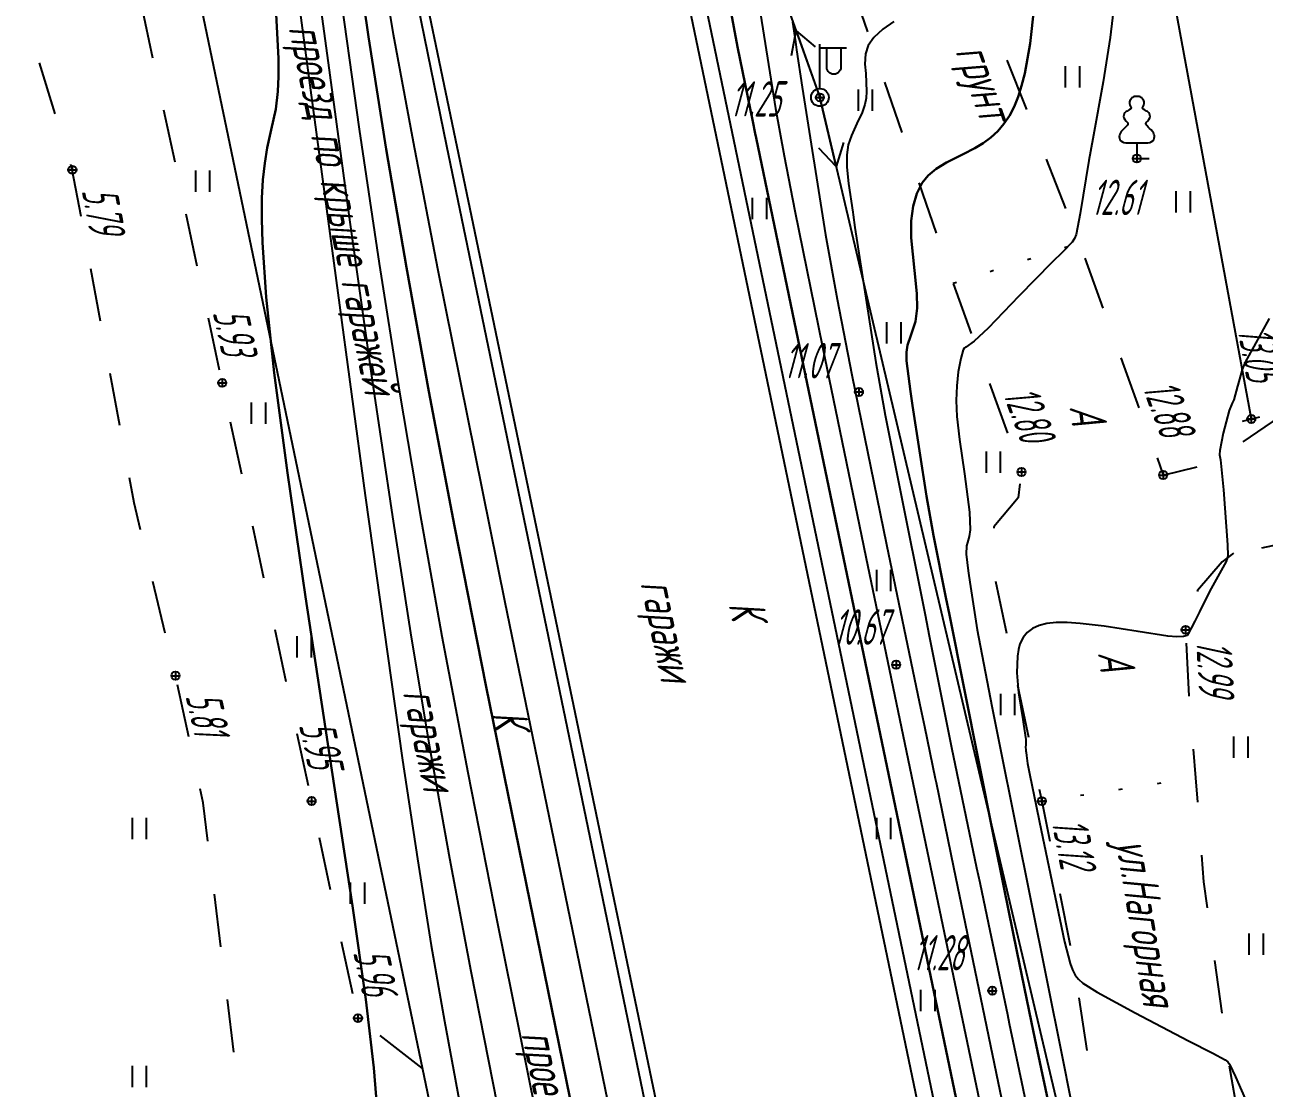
# Model space of a CAD drawing. Extents: x 1233805 to 1234355, y 654698 to 655114.
# Drawn here: x 1234150.65 to 1234185.61, y 654875.75 to 654905.77 of the extents above; entities that cross this region are included whole.
import ezdxf

# ---------------------------------------------------------------- set-up
doc = ezdxf.new("R2010")
doc.units = 0
doc.linetypes.add('ИИDash_15_15', pattern=[3, 1.5, -1.5])
doc.linetypes.add('ИИDot', pattern=[1, 0, -1])
for name, color, linetype, lineweight in [('ИИ_ГОРИЗОНТАЛИ_ОСН', 32, 'Continuous', 25), ('ИИ_ГОРИЗОНТАЛИ_УТОЛЩ', 32, 'Continuous', 30), ('ИИ_ДОРОГИ_АД', 7, 'Continuous', 25), ('ИИ_ЛЭП_НН', 250, 'Continuous', 25), ('ИИ_ОГРАДЫ', 7, 'Continuous', 25), ('ИИ_ОТМЕТКИ', 7, 'Continuous', 25), ('ИИ_СТРОЕНИЕ', 7, 'Continuous', 25), ('ИИ_УГОДЬЯ', 7, 'Continuous', 25)]:
    doc.layers.add(name, color=color, linetype=linetype, lineweight=lineweight)
doc.styles.add('VNIPISIMPLEXCUR', font='simplex.shx', dxfattribs={"width": 0.8, "oblique": 15})
doc.styles.add('ГОСТ 2.304 КУРСИВ', font='cs_gost2304.shx', dxfattribs={"oblique": 15})
doc.linetypes.add('ИИ054741_6', pattern='A,2,-0.5,[35,3dservice.shx,S=1,R=0,X=0,Y=0],-0.5,2', length=5)

# ---------------------------------------------------------------- blocks, each defined once
blk = doc.blocks.new('ИИ05401')
at = {"color": 0, "linetype": 'Continuous', "lineweight": 25}
for points in [[(-0.4, 1.2), (-0.4, 0)], [(0.4, 1.2), (0.4, 0)]]:
    blk.add_lwpolyline(points, dxfattribs=at)
blk = doc.blocks.new('ИИ053881')
at = {"color": 0, "linetype": 'Continuous', "lineweight": 25}
blk.add_lwpolyline([(0, 0.875), (0.129, 0.876), (0.342, 0.878), (0.479, 0.882), (0.614, 0.891), (0.726, 0.907), (0.816, 0.94), (0.906, 1), (0.956, 1.071), (0.983, 1.151), (0.991, 1.231), (0.986, 1.295), (0.963, 1.379), (0.932, 1.445), (0.884, 1.516), (0.798, 1.61), (0.719, 1.692), (0.646, 1.766), (0.575, 1.842), (0.536, 1.889), (0.511, 1.929), (0.501, 1.967), (0.504, 1.992), (0.518, 2.017), (0.545, 2.049), (0.608, 2.115), (0.679, 2.198), (0.732, 2.29), (0.745, 2.372), (0.736, 2.444), (0.709, 2.515), (0.672, 2.575), (0.633, 2.617), (0.596, 2.646), (0.548, 2.678), (0.495, 2.709), (0.408, 2.76), (0.363, 2.789), (0.336, 2.812), (0.324, 2.831), (0.321, 2.846), (0.325, 2.865), (0.335, 2.89), (0.353, 2.928), (0.372, 2.968), (0.4, 3.034), (0.413, 3.103), (0.412, 3.19), (0.398, 3.247), (0.363, 3.319), (0.32, 3.377), (0.284, 3.414), (0.246, 3.444), (0.181, 3.476), (0.125, 3.489), (0.07, 3.496), (0, 3.5), (-0.07, 3.496), (-0.125, 3.489), (-0.181, 3.476), (-0.246, 3.444), (-0.284, 3.414), (-0.32, 3.377), (-0.363, 3.319), (-0.398, 3.247), (-0.412, 3.19), (-0.413, 3.103), (-0.4, 3.034), (-0.372, 2.968), (-0.353, 2.928), (-0.335, 2.89), (-0.325, 2.865), (-0.321, 2.846), (-0.324, 2.831), (-0.336, 2.812), (-0.363, 2.789), (-0.408, 2.76), (-0.495, 2.709), (-0.548, 2.678), (-0.596, 2.646), (-0.633, 2.617), (-0.672, 2.575), (-0.709, 2.515), (-0.736, 2.444), (-0.745, 2.372), (-0.732, 2.29), (-0.679, 2.198), (-0.608, 2.115), (-0.545, 2.049), (-0.518, 2.017), (-0.504, 1.992), (-0.501, 1.967), (-0.511, 1.929), (-0.536, 1.889), (-0.575, 1.842), (-0.646, 1.766), (-0.719, 1.692), (-0.798, 1.61), (-0.884, 1.516), (-0.932, 1.445), (-0.963, 1.379), (-0.986, 1.295), (-0.991, 1.231), (-0.983, 1.151), (-0.956, 1.071), (-0.906, 1), (-0.816, 0.94), (-0.726, 0.907), (-0.614, 0.891), (-0.479, 0.882), (-0.342, 0.878), (-0.129, 0.876)], close=True, dxfattribs=at)
blk.add_lwpolyline([(0, 0.875), (0, 0), (0.7, 0)], dxfattribs=at)
blk = doc.blocks.new('ИИ0511015')
at = {"linetype": 'Continuous', "lineweight": 25}
blk.add_hatch(color=0, dxfattribs=at).paths.add_polyline_path([(-0.05, 0, 1), (0.05, 0, 1)])
at = {"color": 0, "linetype": 'Continuous', "lineweight": 25, "flags": 128}
for points in [[(0, 0.5), (0, 3)], [(0, 2.806), (1.5, 2.806)], [(1.184, 2.806), (1.184, 1.706), (1.174, 1.617), (1.144, 1.532), (1.096, 1.456), (1.033, 1.393), (0.957, 1.345), (0.873, 1.316), (0.784, 1.306), (0.695, 1.316), (0.61, 1.345), (0.534, 1.393), (0.471, 1.456), (0.423, 1.532), (0.394, 1.617), (0.384, 1.706), (0.384, 2.806)]]:
    blk.add_lwpolyline(points, dxfattribs=at)
at = {"color": 0, "linetype": 'Continuous', "lineweight": 25}
for radius in [0.5, 0.05]:
    blk.add_circle((0, 0), radius, dxfattribs=at)
blk = doc.blocks.new('ИИ051144')
at = {"color": 0, "linetype": 'Continuous', "lineweight": 25, "flags": 128}
for points in [[(2.775, 0.707), (4, 0), (2.775, -0.707)], [(4, 0), (0, 0)]]:
    blk.add_lwpolyline(points, dxfattribs=at)
blk = doc.blocks.new('PICKET')
at = {"color": 0, "linetype": 'Continuous', "lineweight": 25}
for p, q in [((-0.23, 0), (0.23, 0)), ((0, 0.23), (0, -0.23))]:
    blk.add_line(p, q, dxfattribs=at)
blk.add_circle((0, 0), 0.23, dxfattribs=at)
at = {"color": 0, "linetype": 'Continuous', "style": 'VNIPISIMPLEXCUR', "oblique": 15, "width": 0.8}
blk.add_attdef('OTMETKA', (1.25, 0.3), '', height=2, dxfattribs=at)
at = {"color": 8, "linetype": 'Continuous', "style": 'VNIPISIMPLEXCUR', "oblique": 15, "width": 0.8, "flags": 1}
blk.add_attdef('NOMER', (1.25, -2.7), '', height=2, dxfattribs=at)

msp = doc.modelspace()

# ---------------------------------------------------------------- linework, layer by layer
at = {"layer": 'ИИ_ГОРИЗОНТАЛИ_ОСН', "flags": 128}
for points, elevation in [([(1234161.199, 654908.948), (1234162.539, 654902.353), (1234168.34, 654874.394)], 9), ([(1234169.383, 654908.598), (1234170.941, 654901.081), (1234176.397, 654874.882)], 9.5), ([(1234160.611, 654908.025), (1234161.043, 654905.502), (1234161.602, 654902.459), (1234162.291, 654898.885), (1234164.185, 654889.474), (1234167.209, 654874.801)], 8.5), ([(1234158.83, 654907.449), (1234159.064, 654905.727), (1234159.819, 654900.199), (1234160.441, 654895.796), (1234161.018, 654891.88), (1234161.549, 654888.48), (1234162.066, 654885.383), (1234162.626, 654882.244), (1234163.226, 654879.059), (1234163.971, 654875.279)], 7), ([(1234159.451, 654907.33), (1234160.081, 654902.825), (1234160.642, 654899.033), (1234161.215, 654895.401), (1234161.797, 654891.949), (1234162.416, 654888.506), (1234163.143, 654884.667), (1234163.974, 654880.444), (1234165.048, 654875.135)], 7.5), ([(1234171.336, 654906.489), (1234171.826, 654903.407), (1234172.065, 654902.064), (1234172.367, 654900.517), (1234173.149, 654896.681), (1234174.373, 654890.75), (1234175.803, 654883.877), (1234176.882, 654878.703), (1234177.914, 654873.757)], 10.5), ([(1234181.398, 654906.53), (1234181.265, 654905.41), (1234181.069, 654904.155), (1234180.777, 654902.55), (1234180.663, 654901.939), (1234180.415, 654900.442), (1234180.307, 654899.849), (1234180.261, 654899.731), (1234180.197, 654899.63), (1234179.927, 654899.354), (1234179.616, 654899.054), (1234178.693, 654898.103), (1234177.82, 654897.201), (1234177.426, 654896.833), (1234177.193, 654896.672), (1234177.184, 654896.668), (1234177.143, 654896.641), (1234177.115, 654896.596), (1234177.049, 654896.351), (1234176.977, 654895.97), (1234176.936, 654895.58), (1234176.925, 654895.16), (1234176.943, 654894.713), (1234177.012, 654894.058), (1234177.152, 654893.089), (1234177.3, 654892.011), (1234177.313, 654891.51), (1234177.29, 654891.327), (1234177.242, 654891.155), (1234177.214, 654891.064), (1234177.2, 654890.824), (1234177.259, 654890.353), (1234177.269, 654890.287), (1234177.306, 654890.032), (1234177.51, 654888.688), (1234177.93, 654886.533), (1234178.148, 654885.452), (1234179.914, 654876.642), (1234180.384, 654874.275)], 12.5), ([(1234158.393, 654906.245), (1234158.704, 654903.924), (1234160.249, 654892.482), (1234161.302, 654885.012), (1234161.722, 654882.223), (1234162.114, 654879.775), (1234162.482, 654877.641), (1234162.898, 654875.401)], 6.5), ([(1234172.307, 654905.843), (1234172.389, 654905.285), (1234172.421, 654905.061), (1234172.578, 654904.006), (1234173.238, 654899.839), (1234173.562, 654898.027), (1234173.981, 654895.886), (1234174.957, 654891.097), (1234175.891, 654886.619), (1234176.03, 654885.959), (1234176.333, 654884.496), (1234176.357, 654884.381), (1234176.848, 654881.994), (1234178.109, 654875.903), (1234179.649, 654868.514)], 11), ([(1234175.163, 654905.861), (1234174.854, 654905.643), (1234174.599, 654905.41), (1234174.439, 654905.183), (1234174.361, 654904.948), (1234174.349, 654904.655), (1234174.369, 654904.389), (1234174.395, 654903.887), (1234174.381, 654903.695), (1234174.349, 654903.522), (1234174.27, 654903.29), (1234174.122, 654902.978), (1234173.964, 654902.641), (1234173.878, 654902.382), (1234173.836, 654902.095), (1234173.839, 654901.747), (1234173.887, 654901.285), (1234174.003, 654900.475), (1234174.013, 654900.405), (1234174.066, 654900.048), (1234174.654, 654896.234), (1234174.919, 654894.746), (1234175.272, 654892.962), (1234175.31, 654892.775), (1234176.044, 654889.111), (1234176.161, 654888.518), (1234176.793, 654885.369), (1234177.499, 654881.975), (1234177.587, 654881.555), (1234177.831, 654880.385), (1234177.943, 654879.846), (1234178.365, 654877.831), (1234178.419, 654877.574), (1234178.801, 654875.753), (1234180.102, 654869.5)], 11.5), ([(1234185.756, 654897.476), (1234185.315, 654896.683), (1234185.279, 654896.62), (1234185.075, 654896.249), (1234184.986, 654896.041), (1234184.864, 654895.593), (1234184.857, 654895.563), (1234184.751, 654895.183), (1234184.708, 654895.085), (1234184.623, 654894.876), (1234184.453, 654894.238), (1234184.362, 654893.754), (1234184.352, 654893.634), (1234184.353, 654893.63), (1234184.375, 654893.488), (1234184.463, 654892.644), (1234184.579, 654891.092), (1234184.585, 654890.776), (1234184.561, 654890.656), (1234184.541, 654890.622), (1234184.442, 654890.452), (1234184.068, 654889.768), (1234183.784, 654889.197), (1234183.653, 654888.933), (1234183.553, 654888.741), (1234183.488, 654888.61), (1234183.487, 654888.605), (1234183.435, 654888.534), (1234183.331, 654888.498), (1234183.15, 654888.49), (1234182.889, 654888.511), (1234182.053, 654888.64), (1234181.099, 654888.79), (1234180.422, 654888.871), (1234180.05, 654888.895), (1234179.741, 654888.893), (1234179.48, 654888.865), (1234179.259, 654888.81), (1234179.074, 654888.727), (1234178.924, 654888.614), (1234178.807, 654888.47), (1234178.722, 654888.294), (1234178.677, 654888.132), (1234178.648, 654887.943), (1234178.635, 654887.478), (1234178.684, 654886.907), (1234178.798, 654886.159), (1234178.821, 654886.023), (1234178.883, 654885.595), (1234178.884, 654885.414), (1234178.882, 654885.405), (1234178.89, 654885.278), (1234178.897, 654885.228), (1234178.908, 654885.138), (1234178.937, 654884.915), (1234179.003, 654884.586), (1234179.182, 654883.718), (1234179.277, 654883.256), (1234179.982, 654879.886), (1234180.137, 654879.273), (1234180.205, 654879.089), (1234180.281, 654878.945), (1234180.374, 654878.826), (1234180.493, 654878.717), (1234180.898, 654878.461), (1234181.97, 654877.877), (1234183.477, 654877.085), (1234184.159, 654876.736), (1234184.513, 654876.551), (1234184.585, 654876.497), (1234184.637, 654876.428), (1234184.798, 654876.073), (1234184.798, 654876.072), (1234185.245, 654875.069)], 13)]:
    msp.add_lwpolyline(points, dxfattribs=dict(at, elevation=elevation))
at = {"layer": 'ИИ_ГОРИЗОНТАЛИ_УТОЛЩ', "flags": 128}
for points, elevation in [([(1234159.843, 654908.888), (1234160.347, 654905.424), (1234160.845, 654902.259), (1234161.41, 654898.921), (1234162.044, 654895.417), (1234162.767, 654891.62), (1234163.663, 654887.077), (1234166.126, 654874.979)], 8), ([(1234170.414, 654906.975), (1234170.754, 654905.148), (1234171.185, 654903.036), (1234171.254, 654902.7), (1234171.279, 654902.576), (1234172.657, 654895.915), (1234176.1, 654879.38), (1234177.835, 654871.065)], 10), ([(1234179.12, 654906.267), (1234179.006, 654905.243), (1234178.857, 654904.394), (1234178.769, 654904.041), (1234178.672, 654903.736), (1234178.557, 654903.453), (1234178.422, 654903.197), (1234178.268, 654902.968), (1234178.093, 654902.763), (1234177.902, 654902.586), (1234177.687, 654902.426), (1234177.445, 654902.282), (1234177.121, 654902.119), (1234177.102, 654902.11), (1234176.653, 654901.884), (1234176.359, 654901.704), (1234176.131, 654901.514), (1234175.958, 654901.303), (1234175.808, 654901.008), (1234175.708, 654900.65), (1234175.656, 654900.231), (1234175.655, 654899.751), (1234175.742, 654898.835), (1234175.811, 654898.181), (1234175.824, 654897.766), (1234175.775, 654897.389), (1234175.643, 654897), (1234175.546, 654896.723), (1234175.517, 654896.526), (1234175.52, 654896.285), (1234175.631, 654895.415), (1234175.641, 654895.346), (1234175.688, 654895.025), (1234176.082, 654892.461), (1234176.282, 654891.35), (1234176.631, 654889.6), (1234176.729, 654889.114), (1234177.979, 654882.877), (1234178.277, 654881.378), (1234178.629, 654879.619), (1234179.049, 654877.602), (1234179.144, 654877.152), (1234179.358, 654876.126), (1234179.43, 654875.779), (1234179.603, 654874.959)], 12), ([(1234157.741, 654906.064), (1234157.807, 654904.814), (1234157.808, 654904.307), (1234157.788, 654903.88), (1234157.725, 654903.386), (1234157.6, 654902.805), (1234157.487, 654902.297), (1234157.414, 654901.861), (1234157.364, 654901.391), (1234157.336, 654900.877), (1234157.331, 654900.285), (1234157.348, 654899.626), (1234157.455, 654898.081), (1234157.686, 654895.94), (1234158.056, 654893.12), (1234158.561, 654889.624), (1234159.308, 654884.724), (1234159.892, 654880.898), (1234160.267, 654878.251), (1234160.496, 654876.329), (1234160.606, 654874.922)], 6)]:
    msp.add_lwpolyline(points, dxfattribs=dict(at, elevation=elevation))
at = {"layer": 'ИИ_ДОРОГИ_АД', "linetype": 'ИИDash_15_15', "flags": 128}
for points in [[(1234161.859, 654876.321), (1234160.046, 654877.726), (1234152.033, 654915.248), (1234153.628, 654918.58), (1234162.316, 654927.138), (1234163.627, 654927.567), (1234165.965, 654927.305), (1234166.561, 654926.065), (1234166.37, 654925.23), (1234166.247, 654924.459), (1234162.225, 654919.683), (1234157.119, 654910.942)], [(1234160.88, 654911.763), (1234163.165, 654916.5), (1234165.239, 654919.415), (1234166.094, 654920.023), (1234166.836, 654920.366), (1234167.692, 654920.423), (1234168.49, 654920.366), (1234169.289, 654919.871), (1234170.468, 654916.867), (1234172.984, 654909.783), (1234176.836, 654898.471), (1234178.764, 654893.146), (1234178.667, 654892.418), (1234177.987, 654891.592), (1234177.938, 654890.523), (1234179.339, 654883.855), (1234180.242, 654879.236), (1234181.553, 654870.46), (1234182.098, 654862.128), (1234183.655, 654849.527), (1234184.728, 654844.014), (1234186.479, 654836.862), (1234188.139, 654831.484), (1234189.258, 654824.964), (1234190.134, 654819.807), (1234189.896, 654814.572), (1234188.631, 654811.41), (1234188.436, 654807.615), (1234188.043, 654802.252), (1234187.459, 654800.841), (1234185.659, 654800.257), (1234183.956, 654800.646), (1234182.367, 654801.97), (1234180.968, 654801.132)], [(1234186.499, 654772.43), (1234185.087, 654775.837), (1234182.653, 654779.993), (1234178.607, 654786.162), (1234174.411, 654792.016), (1234171.249, 654796.889), (1234169.627, 654799.628), (1234166.927, 654805.767), (1234165.406, 654809.475), (1234163.969, 654814.629), (1234161.815, 654824.807), (1234159.735, 654836.277), (1234157.314, 654850.821), (1234157.022, 654857.684), (1234157.635, 654863.288), (1234157.669, 654867.693), (1234155.678, 654883.81), (1234154.898, 654887.395), (1234153.73, 654892.278), (1234151.987, 654901.674), (1234147.064, 654917.772), (1234146.616, 654918.416), (1234145.971, 654918.763)], [(1234175.046, 654916.126), (1234174.846, 654914.217), (1234177.16, 654907.771), (1234180.393, 654899.613), (1234182.762, 654893.058), (1234184.141, 654893.392), (1234187.113, 654895.423), (1234188.695, 654897.293), (1234189.44, 654899.202), (1234187.727, 654910.966), (1234187.282, 654913.97), (1234190.497, 654914.284)], [(1234197.975, 654900.128), (1234197.59, 654899.904), (1234196.876, 654898.759), (1234196.29, 654896.512), (1234195.893, 654894.681), (1234194.279, 654894.008), (1234191.809, 654893.738), (1234190.114, 654893.667), (1234188.111, 654892.748), (1234185.367, 654891.347), (1234184.423, 654890.605), (1234183.733, 654889.802), (1234183.394, 654888.691), (1234183.488, 654886.826), (1234183.671, 654884.514), (1234183.903, 654881.574), (1234184.626, 654876.396), (1234185.108, 654873.647), (1234186.992, 654858.696), (1234187.05, 654857.179), (1234187.415, 654856.641), (1234187.927, 654856.344)]]:
    msp.add_lwpolyline(points, dxfattribs=at)
at = {"layer": 'ИИ_ДОРОГИ_АД', "linetype": 'ИИDot', "flags": 128}
for points in [[(1234176.836, 654898.471), (1234180.393, 654899.613)], [(1234179.339, 654883.855), (1234183.671, 654884.514)]]:
    msp.add_lwpolyline(points, dxfattribs=at)
at = {"layer": 'ИИ_ЛЭП_НН', "elevation": -11.67, "flags": 128}
msp.add_lwpolyline([(1234161.978, 654934.825), (1234173.077, 654903.717), (1234180.16, 654873.686), (1234184.365, 654839.004), (1234184.636, 654804.491), (1234183.229, 654770.133), (1234192.646, 654732.06)], dxfattribs=at)
at = {"layer": 'ИИ_ОГРАДЫ', "linetype": 'ИИ054741_6'}
msp.add_lwpolyline([(1234185.975, 654889.921), (1234186.562, 654886.43), (1234208.486, 654890.015), (1234204.766, 654910.622), (1234200.29, 654937.766), (1234193.773, 654948.091), (1234182.399, 654944.919), (1234182.203, 654935.122), (1234181.26, 654935.301), (1234178.892, 654929.054), (1234185.246, 654894.641)], dxfattribs=at)
at = {"layer": 'ИИ_ОГРАДЫ', "flags": 128}
for points in [[(1234185.003, 654894.581), (1234185.489, 654894.701)], [(1234185.548, 654891.007), (1234186.037, 654891.107)]]:
    msp.add_lwpolyline(points, dxfattribs=at)
at = {"layer": 'ИИ_СТРОЕНИЕ'}
for points in [[(1234171.295, 654861.768), (1234160.88, 654911.763), (1234167.937, 654913.233), (1234178.352, 654863.238)], [(1234154.754, 654910.426), (1234165.157, 654860.489), (1234171.295, 654861.768), (1234160.88, 654911.763), (1234157.119, 654910.942)]]:
    msp.add_lwpolyline(points, close=True, dxfattribs=at)

# ---------------------------------------------------------------- block references
at = {"layer": 'ИИ_ЛЭП_НН', "xscale": 0.4999999999999997, "yscale": 0.4999999999999997, "zscale": 0.4999999999999997}
for rotation in [109.6370253547186, 283.2702638470069]:
    msp.add_blockref('ИИ051144', (1234173.077, 654903.717, -11.67), dxfattribs=dict(at, rotation=rotation))
at = {"layer": 'ИИ_ЛЭП_НН', "xscale": 0.5, "yscale": 0.5, "zscale": 0.5}
msp.add_blockref('ИИ0511015', (1234173.077, 654903.717, -11.67), dxfattribs=at)
at = {"layer": 'ИИ_ОТМЕТКИ'}
ref = msp.add_blockref('PICKET', (1234173.077, 654903.717, 11.254), dxfattribs=dict(at, xscale=0.5, yscale=0.5, zscale=0.5))
ref.add_attrib('OTMETKA', '11.25', (1234170.54, 654903.176, 11.254), dxfattribs={"layer": '0', "color": 0, "linetype": 'Continuous', "height": 1, "style": 'ГОСТ 2.304 КУРСИВ', "oblique": 15, "width": 0.65})
ref = msp.add_blockref('PICKET', (1234182.019, 654901.994, 12.612), dxfattribs=dict(at, xscale=0.5, yscale=0.5, zscale=0.5))
ref.add_attrib('OTMETKA', '12.61', (1234180.732, 654900.396, 12.612), dxfattribs={"layer": '0', "color": 0, "linetype": 'Continuous', "height": 1, "style": 'ГОСТ 2.304 КУРСИВ', "oblique": 15, "width": 0.65})
ref = msp.add_blockref('PICKET', (1234151.987, 654901.674, 5.791), dxfattribs=dict(at, xscale=0.5, yscale=0.5, zscale=0.5))
ref.add_attrib('OTMETKA', '5.79', (1234152.249, 654901.087, 5.791), dxfattribs={"layer": '0', "color": 0, "linetype": 'Continuous', "height": 1, "rotation": 280.5141, "style": 'ГОСТ 2.304 КУРСИВ', "oblique": 15, "width": 0.65})
ref = msp.add_blockref('PICKET', (1234156.216, 654895.659, 5.925), dxfattribs=dict(at, xscale=0.5, yscale=0.5, zscale=0.5))
ref.add_attrib('OTMETKA', '5.93', (1234155.944, 654897.645, 5.925), dxfattribs={"layer": '0', "color": 0, "linetype": 'Continuous', "height": 1, "rotation": 282.0545, "style": 'ГОСТ 2.304 КУРСИВ', "oblique": 15, "width": 0.65})
ref = msp.add_blockref('PICKET', (1234185.246, 654894.641, 13.052), dxfattribs=dict(at, xscale=0.5, yscale=0.5, zscale=0.5))
ref.add_attrib('OTMETKA', '13.05', (1234184.854, 654897.151, 13.052), dxfattribs={"layer": '0', "color": 0, "linetype": 'Continuous', "height": 1, "rotation": 280.4605, "style": 'ГОСТ 2.304 КУРСИВ', "oblique": 15, "width": 0.65})
ref = msp.add_blockref('PICKET', (1234174.178, 654895.404, 11.067), dxfattribs=dict(at, xscale=0.5, yscale=0.5, zscale=0.5))
ref.add_attrib('OTMETKA', '11.07', (1234172.056, 654895.786, 11.067), dxfattribs={"layer": '0', "color": 0, "linetype": 'Continuous', "height": 1, "style": 'ГОСТ 2.304 КУРСИВ', "oblique": 15, "width": 0.65})
ref = msp.add_blockref('PICKET', (1234178.764, 654893.146, 12.798), dxfattribs=dict(at, xscale=0.5, yscale=0.5, zscale=0.5))
ref.add_attrib('OTMETKA', '12.80', (1234178.237, 654895.344, 12.798), dxfattribs={"layer": '0', "color": 0, "linetype": 'Continuous', "height": 1, "rotation": 289.9063, "style": 'ГОСТ 2.304 КУРСИВ', "oblique": 15, "width": 0.65})
ref = msp.add_blockref('PICKET', (1234182.762, 654893.058, 12.884), dxfattribs=dict(at, xscale=0.5, yscale=0.5, zscale=0.5))
ref.add_attrib('OTMETKA', '12.88', (1234182.173, 654895.528, 12.884), dxfattribs={"layer": '0', "color": 0, "linetype": 'Continuous', "height": 1, "rotation": 289.8725, "style": 'ГОСТ 2.304 КУРСИВ', "oblique": 15, "width": 0.65})
ref = msp.add_blockref('PICKET', (1234175.228, 654887.704, 10.667), dxfattribs=dict(at, xscale=0.5, yscale=0.5, zscale=0.5))
ref.add_attrib('OTMETKA', '10.67', (1234173.453, 654888.269, 10.667), dxfattribs={"layer": '0', "color": 0, "linetype": 'Continuous', "height": 1, "style": 'ГОСТ 2.304 КУРСИВ', "oblique": 15, "width": 0.65})
ref = msp.add_blockref('PICKET', (1234183.394, 654888.691, 12.987), dxfattribs=dict(at, xscale=0.5, yscale=0.5, zscale=0.5))
ref.add_attrib('OTMETKA', '12.99', (1234183.693, 654888.378, 12.987), dxfattribs={"layer": '0', "color": 0, "linetype": 'Continuous', "height": 1, "rotation": 272.8916, "style": 'ГОСТ 2.304 КУРСИВ', "oblique": 15, "width": 0.65})
ref = msp.add_blockref('PICKET', (1234154.898, 654887.395, 5.807), dxfattribs=dict(at, xscale=0.5, yscale=0.5, zscale=0.5))
ref.add_attrib('OTMETKA', '5.81', (1234155.177, 654886.816, 5.807), dxfattribs={"layer": '0', "color": 0, "linetype": 'Continuous', "height": 1, "rotation": 282.2718, "style": 'ГОСТ 2.304 КУРСИВ', "oblique": 15, "width": 0.65})
ref = msp.add_blockref('PICKET', (1234158.737, 654883.856, 5.951), dxfattribs=dict(at, xscale=0.5, yscale=0.5, zscale=0.5))
ref.add_attrib('OTMETKA', '5.95', (1234158.378, 654885.998, 5.951), dxfattribs={"layer": '0', "color": 0, "linetype": 'Continuous', "height": 1, "rotation": 282.0545, "style": 'ГОСТ 2.304 КУРСИВ', "oblique": 15, "width": 0.65})
ref = msp.add_blockref('PICKET', (1234179.339, 654883.855, 13.124), dxfattribs=dict(at, xscale=0.5, yscale=0.5, zscale=0.5))
ref.add_attrib('OTMETKA', '13.12', (1234179.606, 654883.27, 13.124), dxfattribs={"layer": '0', "color": 0, "linetype": 'Continuous', "height": 1, "rotation": 281.063, "style": 'ГОСТ 2.304 КУРСИВ', "oblique": 15, "width": 0.65})
ref = msp.add_blockref('PICKET', (1234177.939, 654878.504, 11.281), dxfattribs=dict(at, xscale=0.5, yscale=0.5, zscale=0.5))
ref.add_attrib('OTMETKA', '11.28', (1234175.69, 654879.075, 11.281), dxfattribs={"layer": '0', "color": 0, "linetype": 'Continuous', "height": 1, "style": 'ГОСТ 2.304 КУРСИВ', "oblique": 15, "width": 0.65})
ref = msp.add_blockref('PICKET', (1234160.046, 654877.726, 5.964), dxfattribs=dict(at, xscale=0.5, yscale=0.5, zscale=0.5))
ref.add_attrib('OTMETKA', '5.96', (1234159.907, 654879.583, 5.964), dxfattribs={"layer": '0', "color": 0, "linetype": 'Continuous', "height": 1, "rotation": 282.0545, "style": 'ГОСТ 2.304 КУРСИВ', "oblique": 15, "width": 0.65})
at = {"layer": 'ИИ_УГОДЬЯ', "xscale": 0.5, "yscale": 0.5, "zscale": 0.5}
for name, p in [('ИИ05401', (1234180.201, 654903.998)), ('ИИ05401', (1234174.354, 654903.342)), ('ИИ053881', (1234182.019, 654901.994, -11.67)), ('ИИ05401', (1234155.659, 654901.051)), ('ИИ05401', (1234171.371, 654900.284)), ('ИИ05401', (1234183.319, 654900.47)), ('ИИ05401', (1234175.158, 654896.776)), ('ИИ05401', (1234157.233, 654894.507)), ('ИИ05401', (1234177.965, 654893.125)), ('ИИ05401', (1234174.871, 654889.784)), ('ИИ05401', (1234158.524, 654887.91)), ('ИИ05401', (1234178.371, 654886.284)), ('ИИ05401', (1234184.95, 654885.077)), ('ИИ05401', (1234153.871, 654882.784)), ('ИИ05401', (1234174.871, 654882.784)), ('ИИ05401', (1234160.03, 654880.953)), ('ИИ05401', (1234185.382, 654879.519)), ('ИИ05401', (1234176.118, 654877.927)), ('ИИ05401', (1234153.871, 654875.784))]:
    msp.add_blockref(name, p, dxfattribs=at)

# ---------------------------------------------------------------- texts
at = {"layer": 'ИИ_ДОРОГИ_АД', "style": 'ГОСТ 2.304 КУРСИВ', "oblique": 15, "width": 0.8}
for s, rotation, p in [('проезд по крыше гаражей', 281.7675, (1234158.078, 654905.684)), ('грунт', 289.637, (1234176.89, 654905.022)), ('А', 277.4036, (1234180.115, 654894.991)), ('А', 277.4036, (1234180.917, 654888.042)), ('ул.Нагорная', 279.5445, (1234181.418, 654882.699)), ('проезд по крыше гаражей', 281.7675, (1234164.647, 654877.285))]:
    msp.add_text(s, height=1, rotation=rotation, dxfattribs=at).set_placement(p)
at = {"layer": 'ИИ_СТРОЕНИЕ', "style": 'ГОСТ 2.304 КУРСИВ', "oblique": 15, "width": 0.8}
for s, p in [('гаражи', (1234168.009, 654890.007)), ('К', (1234170.495, 654889.415)), ('гаражи', (1234161.308, 654886.923)), ('К', (1234163.794, 654886.332))]:
    msp.add_text(s, height=1, rotation=281.7675, dxfattribs=at).set_placement(p)

doc.saveas('drawing.dxf')
